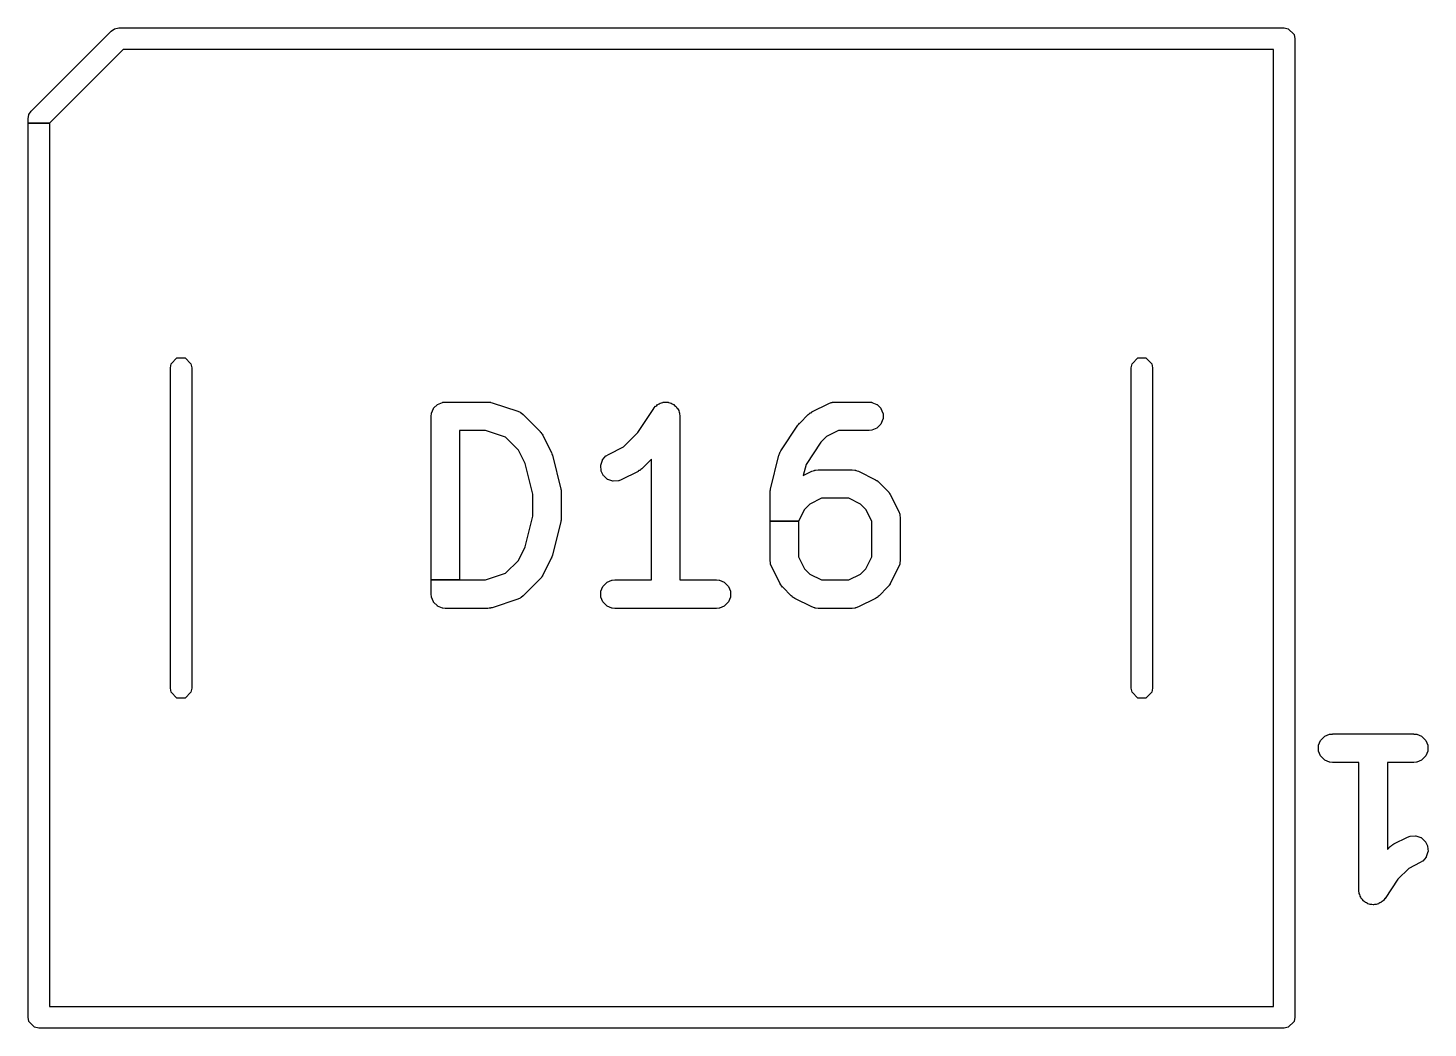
# Model space of a CAD drawing. Header units: millimetres. Extents: x 73 to 173, y -160 to -92.
# Drawn here: x 73.27 to 81.13, y -106.35 to -100.73 of the extents above; entities that cross this region are included whole.
import ezdxf

# ---------------------------------------------------------------- set-up
doc = ezdxf.new("R2010")
doc.units = ezdxf.units.MM
doc.layers.add('F.Silkscreen', color=41, linetype='CONTINUOUS', true_color=0xf2eda1)

msp = doc.modelspace()

# ---------------------------------------------------------------- linework, layer by layer
at = {"layer": 'F.Silkscreen', "linetype": 'CONTINUOUS'}
for p, q in [((73.282574, -101.193574), (73.732574, -100.743574)), ((73.732574, -100.743574), (73.752039, -100.730567)), ((73.752039, -100.730567), (73.775, -100.726)), ((73.775, -100.726), (80.325, -100.726)), ((80.325, -100.726), (80.347961, -100.730567)), ((80.347961, -100.730567), (80.380433, -100.763039)), ((80.380433, -100.763039), (80.385, -100.786)), ((80.385, -100.786), (80.385, -106.286)), ((73.799852, -100.846), (73.385, -101.260852)), ((80.265, -100.846), (73.799852, -100.846)), ((80.265, -106.226), (80.265, -100.846)), ((73.265, -101.236), (73.269567, -101.213039)), ((73.265, -101.260852), (73.265, -101.236)), ((73.269567, -101.213039), (73.282574, -101.193574)), ((73.265, -106.286), (73.265, -101.260852)), ((73.265, -101.260852), (73.385, -101.260852)), ((73.385, -101.260852), (73.265, -101.260852)), ((73.385, -101.260852), (73.385, -106.226)), ((74.069567, -102.613039), (74.102039, -102.580567)), ((74.102039, -102.580567), (74.147961, -102.580567)), ((74.147961, -102.580567), (74.180433, -102.613039)), ((79.469567, -102.613039), (79.502039, -102.580567)), ((79.502039, -102.580567), (79.547961, -102.580567)), ((79.547961, -102.580567), (79.580433, -102.613039)), ((74.065, -102.636), (74.069567, -102.613039)), ((74.065, -104.436), (74.065, -102.636)), ((74.180433, -102.613039), (74.185, -102.636)), ((74.185, -102.636), (74.185, -104.436)), ((79.465, -102.636), (79.469567, -102.613039)), ((79.465, -104.436), (79.465, -102.636)), ((79.580433, -102.613039), (79.585, -102.636)), ((79.585, -102.636), (79.585, -104.436)), ((75.567133, -102.841013), (75.594169, -102.829814)), ((75.594169, -102.829814), (75.595592, -102.829457)), ((75.595592, -102.829457), (75.610224, -102.828016)), ((75.610224, -102.828016), (75.610714, -102.827992)), ((75.610714, -102.827992), (75.848809, -102.827992)), ((75.848809, -102.827992), (75.849299, -102.828016)), ((75.849299, -102.828016), (75.856285, -102.828703)), ((75.856285, -102.828703), (75.857835, -102.828594)), ((75.857835, -102.828594), (75.859297, -102.828705)), ((75.859297, -102.828705), (75.861589, -102.829225)), ((75.861589, -102.829225), (75.863932, -102.829457)), ((75.863932, -102.829457), (75.865354, -102.829813)), ((75.865354, -102.829813), (75.866798, -102.83041)), ((75.866798, -102.83041), (75.873635, -102.831966)), ((75.873635, -102.831966), (75.874107, -102.832098)), ((75.874107, -102.832098), (76.016964, -102.879717)), ((76.817254, -102.834576), (76.819055, -102.833828)), ((76.819055, -102.833828), (76.825853, -102.832467)), ((76.825853, -102.832467), (76.832264, -102.829813)), ((76.832264, -102.829813), (76.834177, -102.829433)), ((76.834177, -102.829433), (76.841029, -102.829433)), ((76.841029, -102.829433), (76.847749, -102.828089)), ((76.847749, -102.828089), (76.8497, -102.828087)), ((76.8497, -102.828087), (76.856504, -102.829433)), ((76.856504, -102.829433), (76.863441, -102.829433)), ((76.863441, -102.829433), (76.865355, -102.829814)), ((76.865355, -102.829814), (76.871684, -102.832436)), ((76.871684, -102.832436), (76.878408, -102.833766)), ((76.878408, -102.833766), (76.880211, -102.834511)), ((77.765862, -102.83624), (77.779593, -102.830985)), ((77.779593, -102.830985), (77.781024, -102.830668)), ((77.781024, -102.830668), (77.782904, -102.830533)), ((77.782904, -102.830533), (77.784646, -102.829813)), ((77.784646, -102.829813), (77.786068, -102.829457)), ((77.786068, -102.829457), (77.8007, -102.828016)), ((77.8007, -102.828016), (77.80119, -102.827992)), ((77.80119, -102.827992), (77.991666, -102.827992)), ((77.991666, -102.827992), (77.992156, -102.828016)), ((77.992156, -102.828016), (78.006788, -102.829457)), ((78.006788, -102.829457), (78.008211, -102.829814)), ((78.008211, -102.829814), (78.035247, -102.841013)), ((75.530714, -102.907992), (75.530738, -102.907502)), ((75.530714, -103.827992), (75.530714, -102.907992)), ((75.530738, -102.907502), (75.532179, -102.89287)), ((75.532179, -102.89287), (75.532536, -102.891447)), ((75.532536, -102.891447), (75.543735, -102.864411)), ((75.543735, -102.864411), (75.544818, -102.862788)), ((75.544818, -102.862788), (75.56551, -102.842096)), ((75.56551, -102.842096), (75.567133, -102.841013)), ((76.016964, -102.879717), (76.017421, -102.879894)), ((76.017421, -102.879894), (76.030846, -102.885888)), ((76.030846, -102.885888), (76.032084, -102.886677)), ((76.032084, -102.886677), (76.033505, -102.88791)), ((76.033505, -102.88791), (76.035248, -102.888632)), ((76.035248, -102.888632), (76.036506, -102.889386)), ((76.036506, -102.889386), (76.047871, -102.898713)), ((76.047871, -102.898713), (76.048235, -102.899042)), ((76.048235, -102.899042), (76.143473, -102.99428)), ((76.691401, -102.999881), (76.782245, -102.863615)), ((76.782245, -102.863615), (76.782483, -102.863288)), ((76.782483, -102.863288), (76.782517, -102.863245)), ((76.782517, -102.863245), (76.782564, -102.863282)), ((76.782564, -102.863282), (76.782666, -102.863132)), ((76.782632, -102.863104), (76.791853, -102.851846)), ((76.782666, -102.863132), (76.782632, -102.863104)), ((76.791853, -102.851846), (76.792938, -102.85086)), ((76.792938, -102.85086), (76.798701, -102.846999)), ((76.798701, -102.846999), (76.803606, -102.842096)), ((76.803606, -102.842096), (76.805227, -102.841013)), ((76.805227, -102.841013), (76.811556, -102.83839)), ((76.811556, -102.83839), (76.817254, -102.834576)), ((76.880211, -102.834511), (76.885981, -102.838357)), ((76.885981, -102.838357), (76.892391, -102.841013)), ((76.892391, -102.841013), (76.894013, -102.842096)), ((76.894013, -102.842096), (76.898858, -102.846941)), ((76.898858, -102.846941), (76.904561, -102.850743)), ((76.904561, -102.850743), (76.905942, -102.852121)), ((76.905942, -102.852121), (76.909801, -102.857884)), ((76.909801, -102.857884), (76.914705, -102.862788)), ((76.914705, -102.862788), (76.915788, -102.864411)), ((76.915788, -102.864411), (76.918409, -102.87074)), ((76.918409, -102.87074), (76.922224, -102.876436)), ((76.922224, -102.876436), (76.922973, -102.878238)), ((76.922973, -102.878238), (76.924333, -102.88504)), ((76.924333, -102.88504), (76.926987, -102.891447)), ((76.926987, -102.891447), (76.927344, -102.89287)), ((76.927344, -102.89287), (76.928769, -102.907346)), ((76.928699, -102.907352), (76.928698, -102.907385)), ((76.928698, -102.907385), (76.928771, -102.907377)), ((76.928769, -102.907346), (76.928699, -102.907352)), ((76.928771, -102.907377), (76.928777, -102.90743)), ((76.928777, -102.90743), (76.928809, -102.907992)), ((76.928809, -102.907992), (76.928809, -103.827992)), ((77.601764, -102.946661), (77.649383, -102.899042)), ((77.649383, -102.899042), (77.649747, -102.898713)), ((77.649747, -102.898713), (77.65517, -102.894261)), ((77.65517, -102.894261), (77.656192, -102.893084)), ((77.656192, -102.893084), (77.657304, -102.89213)), ((77.657304, -102.89213), (77.659296, -102.890875)), ((77.659296, -102.890875), (77.661112, -102.889386)), ((77.661112, -102.889386), (77.662368, -102.888633)), ((77.662368, -102.888633), (77.663802, -102.888037)), ((77.663802, -102.888037), (77.669748, -102.884297)), ((77.669748, -102.884297), (77.670175, -102.884057)), ((77.670175, -102.884057), (77.765413, -102.836438)), ((77.765413, -102.836438), (77.765862, -102.83624)), ((78.035247, -102.841013), (78.03687, -102.842096)), ((78.03687, -102.842096), (78.057562, -102.862788)), ((78.057562, -102.862788), (78.058645, -102.864411)), ((78.058645, -102.864411), (78.069844, -102.891447)), ((78.069844, -102.891447), (78.070225, -102.89336)), ((78.070225, -102.89336), (78.070225, -102.922624)), ((75.835829, -102.987992), (75.690714, -102.987992)), ((75.690714, -102.987992), (75.690714, -103.827992)), ((75.948449, -103.025532), (75.835829, -102.987992)), ((77.496531, -103.10171), (77.591769, -102.958853)), ((77.591769, -102.958853), (77.592007, -102.958526)), ((77.592007, -102.958526), (77.592041, -102.958483)), ((77.592041, -102.958483), (77.592047, -102.958487)), ((77.592047, -102.958487), (77.592108, -102.95839)), ((77.592108, -102.95839), (77.596596, -102.952921)), ((77.596596, -102.952921), (77.601377, -102.947084)), ((77.601377, -102.947084), (77.601462, -102.947004)), ((77.601456, -102.946999), (77.60149, -102.946959)), ((77.601462, -102.947004), (77.601456, -102.946999)), ((77.60149, -102.946959), (77.601764, -102.946661)), ((77.820075, -102.987992), (77.75334, -103.021359)), ((77.991666, -102.987992), (77.820075, -102.987992)), ((77.992156, -102.987968), (77.991666, -102.987992)), ((78.006788, -102.986527), (77.992156, -102.987968)), ((78.008211, -102.98617), (78.006788, -102.986527)), ((78.035247, -102.974971), (78.008211, -102.98617)), ((78.03687, -102.973888), (78.035247, -102.974971)), ((78.057562, -102.953196), (78.03687, -102.973888)), ((78.058645, -102.951573), (78.057562, -102.953196)), ((78.069844, -102.924537), (78.058645, -102.951573)), ((78.070225, -102.922624), (78.069844, -102.924537)), ((76.021156, -103.098239), (75.948449, -103.025532)), ((76.143473, -102.99428), (76.143802, -102.994644)), ((76.143802, -102.994644), (76.148254, -103.000068)), ((76.148254, -103.000068), (76.149431, -103.001089)), ((76.149431, -103.001089), (76.150385, -103.002201)), ((76.150385, -103.002201), (76.151636, -103.004188)), ((76.151636, -103.004188), (76.15313, -103.006009)), ((76.15313, -103.006009), (76.153885, -103.007269)), ((76.153885, -103.007269), (76.154481, -103.008709)), ((76.154481, -103.008709), (76.158217, -103.014644)), ((76.158217, -103.014644), (76.158458, -103.015072)), ((76.158458, -103.015072), (76.206077, -103.11031)), ((76.610942, -103.08034), (76.691401, -102.999881)), ((77.7205, -103.054198), (77.637346, -103.17893)), ((77.75334, -103.021359), (77.7205, -103.054198)), ((76.059039, -103.174005), (76.021156, -103.098239)), ((76.206077, -103.11031), (76.206275, -103.110759)), ((76.206275, -103.110759), (76.206499, -103.111345)), ((76.206499, -103.111345), (76.207046, -103.112369)), ((76.207046, -103.112369), (76.209215, -103.118441)), ((76.209215, -103.118441), (76.21153, -103.12449)), ((76.21153, -103.12449), (76.211781, -103.125623)), ((76.211781, -103.125623), (76.211992, -103.126214)), ((76.211992, -103.126214), (76.212135, -103.126684)), ((76.212135, -103.126684), (76.259754, -103.31716)), ((76.494161, -103.153288), (76.513334, -103.13118)), ((76.513334, -103.13118), (76.514448, -103.130224)), ((76.514448, -103.130224), (76.526891, -103.122392)), ((76.526891, -103.122392), (76.527318, -103.122152)), ((76.527318, -103.122152), (76.610942, -103.08034)), ((76.768809, -103.148749), (76.714902, -103.202656)), ((76.768809, -103.827992), (76.768809, -103.148749)), ((77.437864, -103.31716), (77.485483, -103.126684)), ((77.485483, -103.126684), (77.485625, -103.126215)), ((77.485625, -103.126215), (77.48858, -103.117939)), ((77.48858, -103.117939), (77.488869, -103.116486)), ((77.488869, -103.116486), (77.489361, -103.115107)), ((77.489361, -103.115107), (77.490067, -103.113781)), ((77.490067, -103.113781), (77.490573, -103.112367)), ((77.490573, -103.112367), (77.491263, -103.111075)), ((77.491263, -103.111075), (77.492147, -103.109881)), ((77.492147, -103.109881), (77.496279, -103.102132)), ((77.496279, -103.102132), (77.496531, -103.10171)), ((76.102142, -103.346414), (76.059039, -103.174005)), ((76.483697, -103.184679), (76.483941, -103.182744)), ((76.485771, -103.213869), (76.483697, -103.184679)), ((76.483941, -103.182744), (76.493195, -103.154983)), ((76.486286, -103.215751), (76.485771, -103.213869)), ((76.499373, -103.241926), (76.486286, -103.215751)), ((76.493195, -103.154983), (76.494161, -103.153288)), ((76.69411, -103.217641), (76.598872, -103.26526)), ((76.694538, -103.2174), (76.69411, -103.217641)), ((76.700474, -103.213662), (76.694538, -103.2174)), ((76.701914, -103.213067), (76.700474, -103.213662)), ((76.703175, -103.21231), (76.701914, -103.213067)), ((76.704984, -103.210823), (76.703175, -103.21231)), ((76.706978, -103.20957), (76.704984, -103.210823)), ((76.708096, -103.208611), (76.706978, -103.20957)), ((76.709116, -103.207433), (76.708096, -103.208611)), ((76.714538, -103.202985), (76.709116, -103.207433)), ((76.714902, -103.202656), (76.714538, -103.202985)), ((77.637346, -103.17893), (77.621668, -103.241643)), ((77.621668, -103.241643), (77.670175, -103.21739)), ((77.670175, -103.21739), (77.670624, -103.217192)), ((77.670624, -103.217192), (77.684355, -103.211937)), ((77.684355, -103.211937), (77.685786, -103.21162)), ((77.685786, -103.21162), (77.687666, -103.211485)), ((77.687666, -103.211485), (77.689408, -103.210765)), ((77.689408, -103.210765), (77.69083, -103.210409)), ((77.69083, -103.210409), (77.705462, -103.208968)), ((77.705462, -103.208968), (77.705952, -103.208944)), ((77.705952, -103.208944), (77.896428, -103.208944)), ((77.896428, -103.208944), (77.896918, -103.208968)), ((77.896918, -103.208968), (77.91155, -103.210409)), ((77.91155, -103.210409), (77.912973, -103.210766)), ((77.912973, -103.210766), (77.914712, -103.211486)), ((77.914712, -103.211486), (77.916591, -103.21162)), ((77.916591, -103.21162), (77.918024, -103.211937)), ((77.918024, -103.211937), (77.931756, -103.217192)), ((77.931756, -103.217192), (77.932205, -103.21739)), ((77.932205, -103.21739), (78.027443, -103.265009)), ((76.500569, -103.243467), (76.499373, -103.241926)), ((76.522677, -103.26264), (76.500569, -103.243467)), ((76.524372, -103.263606), (76.522677, -103.26264)), ((76.552133, -103.27286), (76.524372, -103.263606)), ((76.554068, -103.273104), (76.552133, -103.27286)), ((76.583258, -103.27103), (76.554068, -103.273104)), ((76.584691, -103.270713), (76.583258, -103.27103)), ((76.598423, -103.265458), (76.584691, -103.270713)), ((76.598872, -103.26526), (76.598423, -103.265458)), ((78.027443, -103.265009), (78.02787, -103.265249)), ((78.02787, -103.265249), (78.033811, -103.268987)), ((78.033811, -103.268987), (78.035249, -103.269584)), ((78.035249, -103.269584), (78.036507, -103.270339)), ((78.036507, -103.270339), (78.038317, -103.271825)), ((78.038317, -103.271825), (78.040313, -103.273081)), ((78.040313, -103.273081), (78.041428, -103.274037)), ((78.041428, -103.274037), (78.042451, -103.275217)), ((78.042451, -103.275217), (78.047871, -103.279665)), ((78.047871, -103.279665), (78.048235, -103.279994)), ((78.048235, -103.279994), (78.095854, -103.327613)), ((76.102142, -103.469568), (76.102142, -103.346414)), ((76.259754, -103.31716), (76.259849, -103.317642)), ((76.259849, -103.317642), (76.260133, -103.319565)), ((76.260133, -103.319565), (76.260321, -103.320019)), ((76.260321, -103.320019), (76.260677, -103.321442)), ((76.260677, -103.321442), (76.261207, -103.326833)), ((76.261207, -103.326833), (76.261999, -103.332185)), ((76.261998, -103.333655), (76.261926, -103.334132)), ((76.261926, -103.334132), (76.262118, -103.336072)), ((76.261999, -103.332185), (76.261998, -103.333655)), ((76.262118, -103.336072), (76.262142, -103.336563)), ((76.262142, -103.336563), (76.262142, -103.47942)), ((77.435476, -103.336563), (77.4355, -103.336074)), ((77.435476, -103.498305), (77.435476, -103.336563)), ((77.4355, -103.336074), (77.43569, -103.334134)), ((77.435619, -103.332186), (77.436409, -103.326839)), ((77.435619, -103.333651), (77.435619, -103.332186)), ((77.43569, -103.334134), (77.435619, -103.333651)), ((77.436409, -103.326839), (77.436941, -103.321441)), ((77.436941, -103.321441), (77.437295, -103.320023)), ((77.437295, -103.320023), (77.437483, -103.319566)), ((77.437483, -103.319566), (77.437769, -103.31764)), ((77.437769, -103.31764), (77.437864, -103.31716)), ((77.724837, -103.368944), (77.658105, -103.40231)), ((77.877543, -103.368944), (77.724837, -103.368944)), ((77.944275, -103.40231), (77.877543, -103.368944)), ((78.095854, -103.327613), (78.096183, -103.327977)), ((78.096183, -103.327977), (78.100632, -103.333399)), ((78.100632, -103.333399), (78.101811, -103.334421)), ((78.101811, -103.334421), (78.102767, -103.335536)), ((78.102767, -103.335536), (78.104019, -103.337526)), ((78.104019, -103.337526), (78.105509, -103.339341)), ((78.105509, -103.339341), (78.106264, -103.3406)), ((78.106264, -103.3406), (78.106858, -103.342034)), ((78.106858, -103.342034), (78.110599, -103.347978)), ((78.110599, -103.347978), (78.110839, -103.348405)), ((78.110839, -103.348405), (78.158458, -103.443643)), ((77.628842, -103.431573), (77.595476, -103.498305)), ((77.658105, -103.40231), (77.628842, -103.431573)), ((77.973538, -103.431573), (77.944275, -103.40231)), ((78.006904, -103.498305), (77.973538, -103.431573)), ((78.158458, -103.443643), (78.158656, -103.444092)), ((78.158656, -103.444092), (78.163911, -103.457823)), ((78.163911, -103.457823), (78.164228, -103.459256)), ((78.164228, -103.459256), (78.164361, -103.461135)), ((78.164361, -103.461135), (78.165082, -103.462875)), ((78.165082, -103.462875), (78.165439, -103.464298)), ((76.059039, -103.641976), (76.102142, -103.469568)), ((76.259754, -103.498823), (76.212135, -103.689299)), ((76.259849, -103.498341), (76.259754, -103.498823)), ((76.260133, -103.496416), (76.259849, -103.498341)), ((76.26032, -103.495966), (76.260133, -103.496416)), ((76.260677, -103.494541), (76.26032, -103.495966)), ((76.261207, -103.489148), (76.260677, -103.494541)), ((76.261999, -103.483798), (76.261207, -103.489148)), ((76.262118, -103.479911), (76.261926, -103.48185)), ((76.261926, -103.48185), (76.261998, -103.482329)), ((76.261998, -103.482329), (76.261999, -103.483798)), ((76.262142, -103.47942), (76.262118, -103.479911)), ((77.435476, -103.717515), (77.435476, -103.498305)), ((77.435476, -103.498305), (77.595476, -103.498305)), ((77.595476, -103.498305), (77.435476, -103.498305)), ((77.595476, -103.498305), (77.595476, -103.69863)), ((78.006904, -103.698629), (78.006904, -103.498305)), ((78.165439, -103.464298), (78.16688, -103.47893)), ((78.16688, -103.47893), (78.166904, -103.47942)), ((78.166904, -103.47942), (78.166904, -103.717515)), ((76.021156, -103.717743), (76.059039, -103.641976)), ((76.209216, -103.697538), (76.207046, -103.703614)), ((76.21153, -103.691494), (76.209216, -103.697538)), ((76.21178, -103.690361), (76.21153, -103.691494)), ((76.211992, -103.68977), (76.21178, -103.690361)), ((76.212135, -103.689299), (76.211992, -103.68977)), ((77.595476, -103.69863), (77.628843, -103.765364)), ((77.973536, -103.765364), (78.006904, -103.698629)), ((75.948448, -103.790451), (76.021156, -103.717743)), ((76.206077, -103.705673), (76.158458, -103.800911)), ((76.206275, -103.705222), (76.206077, -103.705673)), ((76.206498, -103.704637), (76.206275, -103.705222)), ((76.207046, -103.703614), (76.206498, -103.704637)), ((77.4355, -103.718005), (77.435476, -103.717515)), ((77.436941, -103.732637), (77.4355, -103.718005)), ((77.437298, -103.73406), (77.436941, -103.732637)), ((77.438018, -103.735799), (77.437298, -103.73406)), ((77.438152, -103.737678), (77.438018, -103.735799)), ((77.438469, -103.739111), (77.438152, -103.737678)), ((77.443724, -103.752843), (77.438469, -103.739111)), ((77.443922, -103.753292), (77.443724, -103.752843)), ((77.491541, -103.84853), (77.443922, -103.753292)), ((77.628843, -103.765364), (77.658103, -103.794625)), ((77.944275, -103.794625), (77.973536, -103.765364)), ((78.158458, -103.753292), (78.110839, -103.84853)), ((78.158656, -103.752843), (78.158458, -103.753292)), ((78.163911, -103.739112), (78.158656, -103.752843)), ((78.164228, -103.737679), (78.163911, -103.739112)), ((78.164361, -103.735799), (78.164228, -103.737679)), ((78.165082, -103.734061), (78.164361, -103.735799)), ((78.165439, -103.732637), (78.165082, -103.734061)), ((78.16688, -103.718005), (78.165439, -103.732637)), ((78.166904, -103.717515), (78.16688, -103.718005)), ((75.530714, -103.907992), (75.530714, -103.827992)), ((75.530714, -103.827992), (75.690714, -103.827992)), ((75.690714, -103.827992), (75.530714, -103.827992)), ((75.690714, -103.827992), (75.835829, -103.827992)), ((75.835829, -103.827992), (75.948448, -103.790451)), ((76.143474, -103.821702), (76.048235, -103.916942)), ((76.143803, -103.821338), (76.143474, -103.821702)), ((76.14825, -103.815917), (76.143803, -103.821338)), ((76.149428, -103.814897), (76.14825, -103.815917)), ((76.150386, -103.81378), (76.149428, -103.814897)), ((76.151637, -103.811789), (76.150386, -103.81378)), ((76.153129, -103.809974), (76.151637, -103.811789)), ((76.153885, -103.808712), (76.153129, -103.809974)), ((76.154478, -103.807276), (76.153885, -103.808712)), ((76.158217, -103.801339), (76.154478, -103.807276)), ((76.158458, -103.800911), (76.158217, -103.801339)), ((76.497199, -103.862788), (76.517891, -103.842096)), ((76.517891, -103.842096), (76.519514, -103.841013)), ((76.519514, -103.841013), (76.54655, -103.829814)), ((76.54655, -103.829814), (76.547973, -103.829457)), ((76.547973, -103.829457), (76.562605, -103.828016)), ((76.562605, -103.828016), (76.563095, -103.827992)), ((76.563095, -103.827992), (76.768809, -103.827992)), ((76.928809, -103.827992), (77.134523, -103.827992)), ((77.134523, -103.827992), (77.135013, -103.828016)), ((77.135013, -103.828016), (77.149645, -103.829457)), ((77.149645, -103.829457), (77.151068, -103.829814)), ((77.151068, -103.829814), (77.178104, -103.841013)), ((77.178104, -103.841013), (77.179727, -103.842096)), ((77.179727, -103.842096), (77.200419, -103.862788)), ((77.491781, -103.848958), (77.491541, -103.84853)), ((77.495521, -103.854901), (77.491781, -103.848958)), ((77.496115, -103.856333), (77.495521, -103.854901)), ((77.496869, -103.857592), (77.496115, -103.856333)), ((77.658103, -103.794625), (77.724837, -103.827992)), ((77.724837, -103.827992), (77.877543, -103.827992)), ((77.877543, -103.827992), (77.944275, -103.794625)), ((78.106266, -103.856331), (78.10551, -103.857593)), ((78.106859, -103.854895), (78.106266, -103.856331)), ((78.110598, -103.848958), (78.106859, -103.854895)), ((78.110839, -103.84853), (78.110598, -103.848958)), ((75.530738, -103.908482), (75.530714, -103.907992)), ((75.532179, -103.923114), (75.530738, -103.908482)), ((75.532536, -103.924537), (75.532179, -103.923114)), ((75.543735, -103.951573), (75.532536, -103.924537)), ((76.030846, -103.930096), (76.017421, -103.93609)), ((76.032085, -103.929306), (76.030846, -103.930096)), ((76.033505, -103.928073), (76.032085, -103.929306)), ((76.035246, -103.927353), (76.033505, -103.928073)), ((76.036506, -103.926598), (76.035246, -103.927353)), ((76.047871, -103.917271), (76.036506, -103.926598)), ((76.048235, -103.916942), (76.047871, -103.917271)), ((76.484536, -103.89336), (76.484917, -103.891447)), ((76.484536, -103.922624), (76.484536, -103.89336)), ((76.484917, -103.924537), (76.484536, -103.922624)), ((76.484917, -103.891447), (76.496116, -103.864411)), ((76.496116, -103.951573), (76.484917, -103.924537)), ((76.496116, -103.864411), (76.497199, -103.862788)), ((77.200419, -103.862788), (77.201502, -103.864411)), ((77.201502, -103.864411), (77.212701, -103.891447)), ((77.212701, -103.924537), (77.201502, -103.951573)), ((77.212701, -103.891447), (77.213082, -103.89336)), ((77.213082, -103.922624), (77.212701, -103.924537)), ((77.213082, -103.89336), (77.213082, -103.922624)), ((77.498359, -103.859408), (77.496869, -103.857592)), ((77.499614, -103.861401), (77.498359, -103.859408)), ((77.500569, -103.862515), (77.499614, -103.861401)), ((77.501749, -103.863538), (77.500569, -103.862515)), ((77.506196, -103.868957), (77.501749, -103.863538)), ((77.506525, -103.86932), (77.506196, -103.868957)), ((77.554144, -103.91694), (77.506525, -103.86932)), ((77.554508, -103.91727), (77.554144, -103.91694)), ((77.55993, -103.921719), (77.554508, -103.91727)), ((77.560953, -103.922899), (77.55993, -103.921719)), ((77.562066, -103.923854), (77.560953, -103.922899)), ((77.564058, -103.925108), (77.562066, -103.923854)), ((77.565874, -103.926598), (77.564058, -103.925108)), ((77.567132, -103.927352), (77.565874, -103.926598)), ((77.568566, -103.927946), (77.567132, -103.927352)), ((77.57451, -103.931687), (77.568566, -103.927946)), ((77.574937, -103.931927), (77.57451, -103.931687)), ((77.670175, -103.979546), (77.574937, -103.931927)), ((78.027443, -103.931927), (77.932205, -103.979546)), ((78.027871, -103.931686), (78.027443, -103.931927)), ((78.033807, -103.927948), (78.027871, -103.931686)), ((78.035247, -103.927353), (78.033807, -103.927948)), ((78.036507, -103.926597), (78.035247, -103.927353)), ((78.038317, -103.92511), (78.036507, -103.926597)), ((78.040313, -103.923855), (78.038317, -103.92511)), ((78.041428, -103.922898), (78.040313, -103.923855)), ((78.042449, -103.921719), (78.041428, -103.922898)), ((78.047872, -103.91727), (78.042449, -103.921719)), ((78.048236, -103.91694), (78.047872, -103.91727)), ((78.095854, -103.869321), (78.048236, -103.91694)), ((78.096183, -103.868958), (78.095854, -103.869321)), ((78.100631, -103.863536), (78.096183, -103.868958)), ((78.101809, -103.862516), (78.100631, -103.863536)), ((78.102767, -103.861399), (78.101809, -103.862516)), ((78.104018, -103.859408), (78.102767, -103.861399)), ((78.10551, -103.857593), (78.104018, -103.859408)), ((75.544818, -103.953196), (75.543735, -103.951573)), ((75.56551, -103.973888), (75.544818, -103.953196)), ((75.567133, -103.974971), (75.56551, -103.973888)), ((75.594169, -103.98617), (75.567133, -103.974971)), ((75.595592, -103.986527), (75.594169, -103.98617)), ((75.610224, -103.987968), (75.595592, -103.986527)), ((75.610714, -103.987992), (75.610224, -103.987968)), ((75.848809, -103.987992), (75.610714, -103.987992)), ((75.8493, -103.987968), (75.848809, -103.987992)), ((75.856284, -103.987279), (75.8493, -103.987968)), ((75.857833, -103.98739), (75.856284, -103.987279)), ((75.859298, -103.987278), (75.857833, -103.98739)), ((75.861585, -103.986757), (75.859298, -103.987278)), ((75.86393, -103.986527), (75.861585, -103.986757)), ((75.865356, -103.98617), (75.86393, -103.986527)), ((75.866794, -103.985573), (75.865356, -103.98617)), ((75.873634, -103.984019), (75.866794, -103.985573)), ((75.874107, -103.983886), (75.873634, -103.984019)), ((76.016964, -103.936267), (75.874107, -103.983886)), ((76.017421, -103.93609), (76.016964, -103.936267)), ((76.497199, -103.953196), (76.496116, -103.951573)), ((76.517891, -103.973888), (76.497199, -103.953196)), ((76.519514, -103.974971), (76.517891, -103.973888)), ((76.54655, -103.98617), (76.519514, -103.974971)), ((76.547973, -103.986527), (76.54655, -103.98617)), ((76.562605, -103.987968), (76.547973, -103.986527)), ((76.563095, -103.987992), (76.562605, -103.987968)), ((77.134523, -103.987992), (76.563095, -103.987992)), ((77.135013, -103.987968), (77.134523, -103.987992)), ((77.149645, -103.986527), (77.135013, -103.987968)), ((77.151068, -103.98617), (77.149645, -103.986527)), ((77.178104, -103.974971), (77.151068, -103.98617)), ((77.179727, -103.973888), (77.178104, -103.974971)), ((77.200419, -103.953196), (77.179727, -103.973888)), ((77.201502, -103.951573), (77.200419, -103.953196)), ((77.670624, -103.979744), (77.670175, -103.979546)), ((77.684355, -103.984999), (77.670624, -103.979744)), ((77.685788, -103.985316), (77.684355, -103.984999)), ((77.687667, -103.985449), (77.685788, -103.985316)), ((77.689407, -103.98617), (77.687667, -103.985449)), ((77.69083, -103.986527), (77.689407, -103.98617)), ((77.705462, -103.987968), (77.69083, -103.986527)), ((77.705952, -103.987992), (77.705462, -103.987968)), ((77.896428, -103.987992), (77.705952, -103.987992)), ((77.896918, -103.987968), (77.896428, -103.987992)), ((77.91155, -103.986527), (77.896918, -103.987968)), ((77.912975, -103.98617), (77.91155, -103.986527)), ((77.914712, -103.985449), (77.912975, -103.98617)), ((77.91659, -103.985317), (77.914712, -103.985449)), ((77.918024, -103.984999), (77.91659, -103.985317)), ((77.931756, -103.979744), (77.918024, -103.984999)), ((77.932205, -103.979546), (77.931756, -103.979744)), ((74.069567, -104.458961), (74.065, -104.436)), ((74.102039, -104.491433), (74.069567, -104.458961)), ((74.180433, -104.458961), (74.147961, -104.491433)), ((74.185, -104.436), (74.180433, -104.458961)), ((79.469567, -104.458961), (79.465, -104.436)), ((79.502039, -104.491433), (79.469567, -104.458961)), ((79.580433, -104.458961), (79.547961, -104.491433)), ((79.585, -104.436), (79.580433, -104.458961)), ((74.147961, -104.491433), (74.102039, -104.491433)), ((79.547961, -104.491433), (79.502039, -104.491433)), ((80.530532, -104.7285), (80.551224, -104.707808)), ((80.551224, -104.707808), (80.552847, -104.706725)), ((80.552847, -104.706725), (80.579883, -104.695526)), ((80.579883, -104.695526), (80.581306, -104.695169)), ((80.581306, -104.695169), (80.595938, -104.693728)), ((80.595938, -104.693728), (80.596428, -104.693704)), ((80.596428, -104.693704), (81.053571, -104.693704)), ((81.053571, -104.693704), (81.054061, -104.693728)), ((81.054061, -104.693728), (81.068693, -104.695169)), ((81.068693, -104.695169), (81.070116, -104.695526)), ((81.070116, -104.695526), (81.097152, -104.706725)), ((81.097152, -104.706725), (81.098775, -104.707808)), ((81.098775, -104.707808), (81.119467, -104.7285)), ((80.517869, -104.759072), (80.51825, -104.757159)), ((80.517869, -104.788336), (80.517869, -104.759072)), ((80.51825, -104.790249), (80.517869, -104.788336)), ((80.51825, -104.757159), (80.529449, -104.730123)), ((80.529449, -104.817285), (80.51825, -104.790249)), ((80.529449, -104.730123), (80.530532, -104.7285)), ((81.119467, -104.7285), (81.12055, -104.730123)), ((81.12055, -104.730123), (81.131749, -104.757159)), ((81.131749, -104.790249), (81.12055, -104.817285)), ((81.131749, -104.757159), (81.13213, -104.759072)), ((81.13213, -104.788336), (81.131749, -104.790249)), ((81.13213, -104.759072), (81.13213, -104.788336)), ((80.530532, -104.818908), (80.529449, -104.817285)), ((80.551224, -104.8396), (80.530532, -104.818908)), ((80.552847, -104.840683), (80.551224, -104.8396)), ((80.579883, -104.851882), (80.552847, -104.840683)), ((80.581306, -104.852239), (80.579883, -104.851882)), ((80.595938, -104.85368), (80.581306, -104.852239)), ((80.596428, -104.853704), (80.595938, -104.85368)), ((80.744999, -104.853704), (80.596428, -104.853704)), ((80.744999, -105.573704), (80.744999, -104.853704)), ((81.053571, -104.853704), (80.904999, -104.853704)), ((80.904999, -104.853704), (80.904999, -105.342471)), ((81.054061, -104.85368), (81.053571, -104.853704)), ((81.068693, -104.852239), (81.054061, -104.85368)), ((81.070116, -104.851882), (81.068693, -104.852239)), ((81.097152, -104.840683), (81.070116, -104.851882)), ((81.098775, -104.8396), (81.097152, -104.840683)), ((81.119467, -104.818908), (81.098775, -104.8396)), ((81.12055, -104.817285), (81.119467, -104.818908)), ((81.017794, -105.273579), (81.018243, -105.273381)), ((81.018243, -105.273381), (81.031975, -105.268126)), ((81.031975, -105.268126), (81.033408, -105.267809)), ((81.033408, -105.267809), (81.062598, -105.265735)), ((81.062598, -105.265735), (81.064533, -105.265979)), ((81.064533, -105.265979), (81.092294, -105.275233)), ((80.904999, -105.342471), (80.920811, -105.326659)), ((80.920811, -105.326659), (80.921175, -105.32633)), ((80.921175, -105.32633), (80.926598, -105.321878)), ((80.926598, -105.321878), (80.92762, -105.320701)), ((80.92762, -105.320701), (80.928732, -105.319747)), ((80.928732, -105.319747), (80.930724, -105.318492)), ((80.930724, -105.318492), (80.93254, -105.317003)), ((80.93254, -105.317003), (80.933796, -105.31625)), ((80.933796, -105.31625), (80.93523, -105.315654)), ((80.93523, -105.315654), (80.941176, -105.311914)), ((80.941176, -105.311914), (80.941603, -105.311674)), ((80.941603, -105.311674), (81.017794, -105.273579)), ((81.092294, -105.275233), (81.093989, -105.276199)), ((81.093989, -105.276199), (81.116097, -105.295372)), ((81.116097, -105.295372), (81.117293, -105.296913)), ((81.117293, -105.296913), (81.13038, -105.323088)), ((81.13038, -105.323088), (81.130895, -105.32497)), ((81.130895, -105.32497), (81.132969, -105.35416)), ((81.089348, -105.416687), (81.02477, -105.448975)), ((81.089775, -105.416447), (81.089348, -105.416687)), ((81.102218, -105.408615), (81.089775, -105.416447)), ((81.103332, -105.407659), (81.102218, -105.408615)), ((81.122505, -105.385551), (81.103332, -105.407659)), ((81.123471, -105.383856), (81.122505, -105.385551)), ((81.132725, -105.356095), (81.123471, -105.383856)), ((81.132969, -105.35416), (81.132725, -105.356095)), ((81.02477, -105.448975), (80.963356, -105.510388)), ((80.745022, -105.574183), (80.744999, -105.573704)), ((80.745027, -105.574235), (80.745022, -105.574183)), ((80.745094, -105.574228), (80.745027, -105.574235)), ((80.745038, -105.574347), (80.745094, -105.574341)), ((80.746464, -105.588826), (80.745038, -105.574347)), ((80.745094, -105.574341), (80.745094, -105.574228)), ((80.963356, -105.510388), (80.891563, -105.61808)), ((80.74682, -105.590249), (80.746464, -105.588826)), ((80.749474, -105.596658), (80.74682, -105.590249)), ((80.750835, -105.603458), (80.749474, -105.596658)), ((80.751583, -105.605259), (80.750835, -105.603458)), ((80.755397, -105.610955), (80.751583, -105.605259)), ((80.75802, -105.617286), (80.755397, -105.610955)), ((80.759103, -105.618908), (80.75802, -105.617286)), ((80.76401, -105.623815), (80.759103, -105.618908)), ((80.767867, -105.629574), (80.76401, -105.623815)), ((80.769247, -105.630952), (80.767867, -105.629574)), ((80.774947, -105.634752), (80.769247, -105.630952)), ((80.779795, -105.6396), (80.774947, -105.634752)), ((80.781418, -105.640684), (80.779795, -105.6396)), ((80.787826, -105.643337), (80.781418, -105.640684)), ((80.793596, -105.647185), (80.787826, -105.643337)), ((80.7954, -105.64793), (80.793596, -105.647185)), ((80.802124, -105.64926), (80.7954, -105.64793)), ((80.808454, -105.651882), (80.802124, -105.64926)), ((80.810367, -105.652263), (80.808454, -105.651882)), ((80.817303, -105.652263), (80.810367, -105.652263)), ((80.824107, -105.653609), (80.817303, -105.652263)), ((80.826058, -105.653607), (80.824107, -105.653609)), ((80.832778, -105.652263), (80.826058, -105.653607)), ((80.839631, -105.652263), (80.832778, -105.652263)), ((80.841545, -105.651882), (80.839631, -105.652263)), ((80.847951, -105.649227), (80.841545, -105.651882)), ((80.854752, -105.647868), (80.847951, -105.649227)), ((80.856554, -105.647119), (80.854752, -105.647868)), ((80.862243, -105.643308), (80.856554, -105.647119)), ((80.86858, -105.640684), (80.862243, -105.643308)), ((80.870203, -105.639599), (80.86858, -105.640684)), ((80.875104, -105.634696), (80.870203, -105.639599)), ((80.880869, -105.630837), (80.875104, -105.634696)), ((80.881955, -105.62985), (80.880869, -105.630837)), ((80.891175, -105.618591), (80.881955, -105.62985)), ((80.89115, -105.618501), (80.891121, -105.618546)), ((80.891121, -105.618546), (80.891175, -105.618591)), ((80.891209, -105.61855), (80.89115, -105.618501)), ((80.891244, -105.618508), (80.891209, -105.61855)), ((80.891563, -105.61808), (80.891244, -105.618508)), ((73.269567, -106.308961), (73.265, -106.286)), ((73.385, -106.226), (80.265, -106.226)), ((80.385, -106.286), (80.380433, -106.308961)), ((73.302039, -106.341433), (73.269567, -106.308961)), ((73.325, -106.346), (73.302039, -106.341433)), ((80.325, -106.346), (73.325, -106.346)), ((80.347961, -106.341433), (80.325, -106.346)), ((80.380433, -106.308961), (80.347961, -106.341433))]:
    msp.add_line(p, q, dxfattribs=at)

doc.saveas('drawing.dxf')
